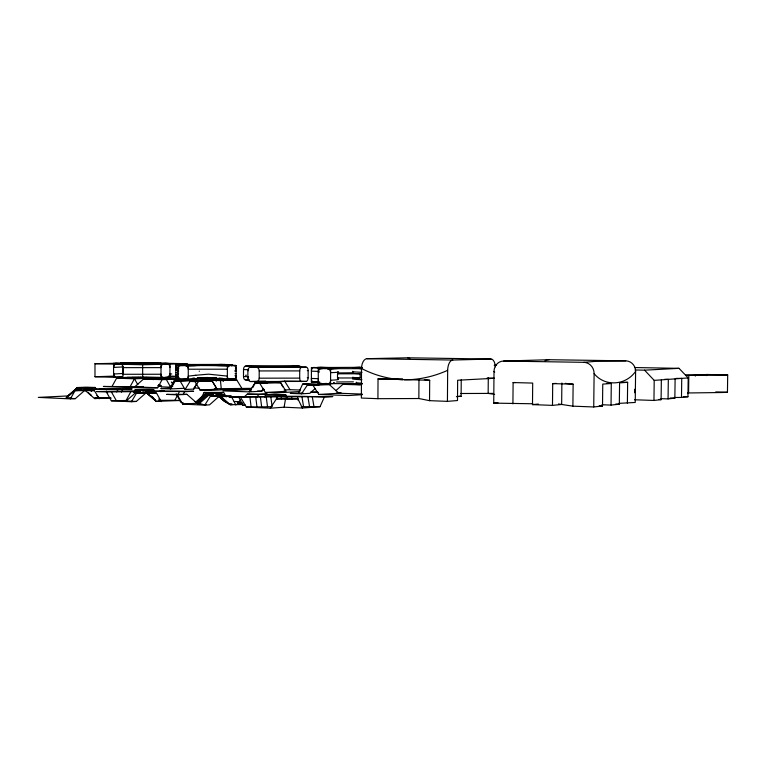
<?xml version="1.0" encoding="UTF-8"?>
<svg xmlns="http://www.w3.org/2000/svg" width="766" height="766" viewBox="0 0 766 766"><rect width="100%" height="100%" fill="white"/><g stroke="black" fill="none" stroke-linecap="round" stroke-linejoin="round"><path stroke-width="1.15" d="M178.181 378.078L175.835 378.002L175.835 364.645L189.69 364.53M177.894 379.294L177.904 365.526L186.464 365.085L175.835 364.645A39.19 0.862 0.1 0 0 232.318 364.654L224.62 365.028L236.119 365.526L236.091 379.199L177.894 379.294L186.148 378.787M188.264 379.61L188.273 365.755A41.067 0.938 0.1 0 0 184.74 364.434M227.358 379.543L227.387 365.755A40.368 0.919 0.2 0 1 222.111 364.444L182.528 364.492A3.323 2.212 -88.7 0 1 183.735 364.999M301.335 367.364A3.457 2.786 88.2 0 0 299.171 366.043L245.704 366.043A3.476 2.174 -88.7 0 0 243.511 369.585L243.502 376.546A3.476 2.174 -88.4 0 0 245.675 379.946A37.314 1.264 0.2 0 0 249.505 380.041M247.858 377.858L247.878 370.667A3.6 2.825 88.1 0 1 250.702 367.125A40.426 1.005 0.2 0 1 306.074 367.115A3.581 2.097 -88.7 0 1 308.162 370.629L308.133 377.762A3.581 2.097 -88.4 0 1 306.027 381.43L250.664 381.535A3.6 2.825 87.8 0 1 247.858 377.858A44.093 1.494 0.2 0 1 248.538 377.83M256.332 381.707A3.619 2.844 87.7 0 0 259.186 378.184L259.205 370.935A3.619 2.844 88.1 0 0 256.361 367.249L250.702 367.125M301.804 381.621A3.6 2.116 -88.4 0 1 299.688 378.117L299.717 370.907A3.6 2.116 -88.6 0 1 301.852 367.24L306.074 367.115M318.838 382.339L311.379 382.071L311.436 367.556L361.945 367.335M362.347 383.661L318.235 383.622L318.292 368.618L325.387 368.14L311.436 367.556M330.558 383.996L330.625 368.886A44.438 1.111 0.2 0 0 319.834 367.307M337.5 377.992L337.519 373.808L360.154 373.789L360.135 377.954L337.5 377.992A44.428 1.455 0.2 0 0 338.208 377.504M494.214 378.289L457.647 380.242L457.494 400.541L447.43 401.355L429.544 400.666L418.849 398.521L377.925 398.684L378.031 378.892L402.6 378.854M418.849 398.521L418.973 379.984M429.544 400.666L429.688 380.29L424.335 379.553M447.43 401.355L447.66 370.476A10.236 5.027 -88.7 0 1 452.802 360.039L491.044 359.043A9.719 4.539 -88.7 0 1 495.411 366.828M456.392 396.673L461.113 396.319L461.237 379.745M488.287 377.686L488.153 393.408L494.645 394.385M532.82 403.768L493.735 403.127L494.003 371.472A10.619 9.594 87.2 0 1 503.645 361.064L549.222 359.714L625.745 360.843A10.331 9.939 84.9 0 1 635.608 371.366L635.234 402.466L619.12 403.356M512.914 403.864L513.105 382.55L515.422 382.54M561.871 383.019L561.65 404.467L552.487 405.377L532.494 404.611L532.696 383.077L513.105 382.55M552.487 405.377L552.698 383.622L556.135 383.393M601.952 404.754L611.038 405.09L611.287 383.488L602.756 384.111L602.507 406.009L593.736 406.966L572.891 406.162L573.121 384.178L565.251 383.364M593.736 406.966L594.11 373.616A11.069 10.427 85.8 0 0 583.74 362.328L503.645 361.064M611.038 405.09L619.33 404.189L619.579 382.885L627.641 382.311L627.392 403.318M634.641 392.767L634.679 389.262M634.554 399.775L653.953 400.436L654.202 380.386L644.57 370.17L635.071 369.978M653.953 400.436L661.096 399.661L661.355 379.869M660.924 398.665L668.067 398.904L668.316 379.361L664.744 379.285M668.067 398.904L674.856 398.167L675.114 378.873M674.3 397.477L681.481 397.449L681.74 378.394L675.938 378.404M681.481 397.449L687.945 396.75L688.194 377.925L679.011 368.341L634.861 367.546M688.586 393.006L688.816 375.388L718.412 375.129A22.587 0.594 0.7 0 0 727.69 374.919L727.451 392.24A22.578 0.871 0.9 0 1 718.163 392.565L687.495 392.977M727.7 374.919L706.874 374.488L706.712 375.618M240.534 397.42L246.384 407.081L270.293 408.201L284.1 407.196L285.632 398.31L297.897 398.799L302.379 408.029L320.016 406.717L324.353 397.104L332.837 396.558C298.194 396.817 263.561 396.97 228.919 396.951C260.727 397.018 292.526 395.304 324.353 397.104M298.539 392.92L302.656 384.063L306.706 383.871L329.265 384.57L338.917 393.236L318.78 394.461L313.035 385.394L307.29 385.202L301.545 393.82L290.247 393.398L303.02 393.092M264.567 396.893L265.563 394.835L274.295 394.327L285.68 394.758L287.394 397.516M257.003 397.631L258.496 394.557L267.257 394.059L247.313 394.126L243.971 397.094M262.853 389.051L261.809 391.196L249.199 391.876L222.935 390.899L251.171 389.454M252.828 387.606L255.432 382.272L284.799 381.363L289.998 389.683L300.54 390.047M201.046 398.397L204.082 392.46L223.595 392.393L225.96 396.328M171.708 388.084L160.831 388.592L170.435 388.946L175.29 380.989L180.173 381.142L185.085 389.492L193.741 389.08L196.422 383.89M183.064 394.634L184.587 391.704L193.616 391.254L145.119 390.976L148.614 394.04M160.85 400.331L174.887 400.273L179.474 391.503L184.587 391.704M158.658 384.503L161.32 386.84L170.607 387.175L174.839 379.17L179.024 379.017L180.058 380.913M138.991 386.715L103.353 386.457L148.977 388.151L157.739 387.749L162.066 379.649L166.356 379.496L170.607 387.175M130.096 386.734L134.452 378.787L151.553 378.174L153.296 379.697M174.887 400.273L180.01 400.503L156.159 401.365L146.239 392.699L136.31 401.451L126.208 400.982L136.089 392.288L140.906 392.058L130.9 391.656L126.084 400.484L111.329 400.79L106.378 391.953L96.602 391.55L140.188 390.784L138.435 392.326M121.411 392.135L122.962 389.329L132.154 388.908L85.476 389.042L87.18 390.516M116.691 391.943L118.232 389.147L122.962 389.329M112.219 386.083L116.585 378.222L142.84 378.184L129.521 377.782L133.772 377.628L151.553 378.174M67.609 395.955L38.3 397.391L70.376 398.885L75.058 390.67L89.948 389.616L91.671 391.11M75.863 389.597L77.04 387.548L86.328 387.165L95.271 387.5L96.401 389.54M134.385 392.843L135.477 391.014M111.329 400.79L131.417 401.729L136.511 393.178L151.036 392.46L145.952 392.259L155.795 400.857M185.085 389.492L190.035 381.458L198.681 381.104L193.741 389.08M216.136 381.238L217.333 379.333L222.14 379.476L223.346 381.478M199.189 403.328L197.015 403.222L186.894 394.337L166.557 394.404L177.291 394.844L182.701 404.113L204.771 405.147L210.391 396.194L224.562 395.4L226.267 396.903M249.199 391.876L255.432 382.272L267.162 382.952L254.571 383.517L280.71 382.741L286.063 391.33L265.371 392.479L259.971 383.689M263.6 388.448L261.809 391.196L257.577 391.043M270.293 408.201L276.402 398.885L285.632 398.31M635.608 371.366C625.994 385.365 604.987 387.146 594.11 373.616M335.843 390.66L342.881 384.35L361.629 383.67M315.113 388.563L309.79 393.341L301.545 393.82M242.832 403.289L237.288 403.04L240.629 400.072M223.595 392.393L205.585 393.351L195.627 402.169L197.762 402.265M198.471 402.792L196.316 402.696L206.351 393.801L210.947 393.561L209.281 395.036M197.015 403.222L207.136 394.27L211.761 394.011L206.351 393.801M210.899 395.984L212.594 394.48L207.931 394.739L197.733 403.768L199.926 403.874M206.207 404.678L198.451 404.324L208.735 395.218L213.436 394.959L207.931 394.739M213.025 394.318L214.671 392.862L216.452 394.442M133.543 392.125L135.285 390.593L153.717 389.731L154.799 391.608M142.859 391.675L144.583 390.162L146.306 391.665M157.739 387.749L134.634 386.907L143.548 379.074L160.601 378.452L179.024 379.017M67.303 396.395L76.562 388.295L95.271 387.5M66.996 396.836L76.322 388.678L81.091 388.477L79.185 390.344M66.68 397.286L76.073 389.061L80.89 388.86L76.322 388.678M66.355 397.736L75.834 389.454L80.669 389.252L76.073 389.061M111.252 398.138L94.534 398.55L84.93 390.229L75.336 398.626L66.039 398.196L75.575 389.856L80.459 389.645L75.834 389.454M84.327 389.358L85.993 387.893L87.669 389.348M583.74 362.328L594.675 361.428L625.745 360.843M328.997 368.245L325.406 368.532M192.726 378.203L194.42 378.021M122.397 376.853L113.703 377.312M532.494 404.611L538.335 404.055M493.735 403.127L498.034 402.753M326.546 383.393L323.558 383.594M197.887 377.686L216.462 377.772M301.316 406.66L320.016 406.717M654.202 380.386L688.194 377.925M246.384 407.081L270.992 406.736M204.771 405.147L209.549 404.841L219.89 395.658L230.173 404.735L242.736 404.534M238.341 396.405L242.966 405.319L245.264 405.166M237.288 403.04L241.759 402.753M225.319 396.415L223.624 394.921L218.98 395.179L229.187 404.18L231.476 404.027M230.173 404.735L232.481 404.582M198.451 404.324L202.023 404.094M297.897 398.799L288.715 399.392L276.402 398.885M362.261 394.662L348.31 395.562L318.78 394.461M321.911 383.412L318.235 383.622M196.316 402.696L198.643 402.552M182.701 404.113L199.361 403.079M337.126 392.795L341.023 392.556M194.947 401.643L197.235 401.508M122.924 377.092L116.068 377.389A3.303 2.375 88.1 0 1 113.694 374.019L122.924 373.454L122.301 373.32M317.631 391.819L310.69 392.221L318.503 392.498M156.159 401.365L160.908 401.087L158.859 400.991M265.563 394.835L276.995 395.275L285.68 394.758M299.927 391.55L276.335 392.881L265.371 392.479M131.417 401.729L136.31 401.451M235.832 404.994L231.188 396.118L221.738 396.654L210.391 396.194M228.211 403.634L218.09 394.701L222.705 394.442L224.381 395.926M177.291 394.844L186.894 394.337M644.57 370.17L679.011 368.341M217.151 394.768L215.505 393.312L220.024 393.073L204.082 392.46M218.013 395.237L216.357 393.772L220.895 393.523L223.375 395.706M284.1 389.999L289.998 389.683M227.253 403.088L217.218 394.231L221.795 393.983L223.461 395.447M70.376 398.885L75.336 398.626M362.021 383.833L352.494 384.331L361.753 384.609M94.534 398.55L99.36 398.301L97.627 396.798M262.47 389.76L264.471 389.655M307.29 385.202L319.556 384.589L302.656 384.063M161.31 401.595L156.532 393.111L136.511 393.178M313.035 385.394L329.265 384.57M66.039 398.196L70.96 397.947M150.079 391.177L145.387 391.397L179.474 391.503M155.441 400.359L145.674 391.828L150.395 391.598M145.952 392.259L150.72 392.029L152.491 393.58M160.113 391.57L164.747 391.34L159.721 391.148M321.538 383.699L321.299 383.718A3.763 3.074 87.4 0 1 318.244 379.869M190.035 381.458L195.004 381.621L200.003 390.047L217.094 389.205L212.125 380.922L192.534 380.309L175.29 380.989M214.327 388.745L251.602 388.343L210.114 390.421L200.003 390.047M311.379 382.071L316.626 381.822M106.378 391.953L130.9 391.656M170.435 388.946L183.438 388.333M146.584 392.087L144.851 390.564L149.466 390.344L151.199 391.857M145.119 390.976L149.772 390.756L144.851 390.564M284.799 381.363L268.856 382.071L280.71 382.741L282.721 386.83M99.283 398.77L94.409 390.612L75.058 390.67M87.343 390.124L85.648 388.649L90.378 388.448L85.821 388.276L87.506 389.731M134.634 386.907L143.309 386.524M158.16 385.882L160.247 385.796L157.997 385.71M99.494 389.195L104.205 388.984L99.57 388.802M245.675 379.946L248.931 379.812M85.821 388.276L90.512 388.075L92.188 389.521M180.173 381.142L193.137 380.625L198.681 381.104M222.14 379.476L214.02 379.802L236.742 379.917L241.654 387.989M259.186 378.184L299.688 378.117M195.004 381.621L212.125 380.922L217.094 389.205M217.333 379.333L200.931 379.974L220.474 380.578L236.742 379.917M178.593 373.76L177.904 373.789M319.144 372.333L318.273 372.362A3.763 3.074 87.9 0 1 321.356 368.685L322.295 368.647M175.835 378.002L179.167 377.877M146.191 378.078L176.783 376.996M94.974 363.706L142.658 364.75L187.383 363.726L140.302 362.749L94.974 363.706L94.994 376.738L114.077 376.116M259.205 370.935L299.717 370.907M123.23 377.609L127.912 377.466M132.575 377.37L120.837 377.533A3.313 2.394 88.1 0 0 123.23 374.287L161.013 374.248A3.303 2.241 -88.4 0 0 163.254 377.475L146.392 377.178M256.361 367.249L301.852 367.24M353.432 381.841L336.513 381.995M113.684 364.118L122.914 363.706L113.559 363.314L113.579 376.135M168.204 363.323L159.874 363.716L169.956 364.128L169.947 377.236L167.658 377.169M151.113 364.089L120.827 364.271A3.323 2.394 88.4 0 1 123.221 367.642L161.013 367.632A3.303 2.241 -88.7 0 1 163.263 364.281L148.987 364.147M127.596 377.341L161.013 377.552L161.013 364.329L151.362 364.176M685.867 375.043L703.6 374.67A93.711 2.451 0.6 0 0 706.874 374.488M377.925 398.684L361.361 398.052L361.514 368.628A9.757 5.343 -88.7 0 1 366.943 358.689L407.636 357.799L491.044 359.043M215.591 377.82L197.8 377.935M158.792 363.132L147.761 363.295M123.221 364.319L130.239 364.195M195.225 365.612L177.904 365.526A42.293 1.005 0.1 0 1 236.119 365.526L217.008 365.583M132.633 377.245L137.985 377.188M197.571 365.583L185.669 365.698A3.457 2.604 88.3 0 1 188.273 369.222L227.378 369.202A3.447 2.193 -88.7 0 1 229.58 365.698L197.944 365.487M130.316 364.109L135.256 364.07M195.11 365.516L199.926 365.554M145.511 363.304L161.138 363.18A3.169 2.346 88.4 0 0 159.318 364.31M147.781 363.371L122.627 363.122M200.548 365.468L205.24 365.449M138.34 377.178L140.427 377.169M135.592 364.061L137.641 364.051M208.678 364.721L224.649 364.492A3.303 2.547 88.3 0 0 223.26 365.009M145.138 363.381L140.369 363.39M138.33 364.051L142.888 364.051M208.304 364.721L206.38 364.721M178.028 374.689L175.835 374.66A3.332 2.231 -88.4 0 0 178.066 377.916L178.746 377.935M118.232 389.147L85.294 389.434L89.948 389.616M460.701 393.504L492.931 393.398M98.287 397.611L110.055 397.573M140.781 377.169L143.242 377.169M622.921 382.32L627.641 382.311M158.246 385.968L161.511 385.959M205.604 364.721L203.833 364.731M205.642 365.449L208.065 365.449M139.68 363.39L135.266 363.371M143.587 364.051L145.684 364.051M202.837 364.721L200.654 364.721M208.879 365.449L210.707 365.459M143.596 377.169L146.038 377.178M146.383 364.061L148.441 364.07M200.261 364.721L198.49 364.712M211.722 365.459L213.724 365.468M134.596 363.362L132.317 363.352M197.724 364.702L195.464 364.683M366.943 358.689L452.802 360.039M214.116 365.478L216.797 365.497M339.099 372.927L353.375 372.774A44.016 1.264 0.3 0 0 359.972 373.779M132.001 363.343L120.377 363.17A3.188 2.26 -88.7 0 1 122.263 364.568M195.1 364.683L190.246 364.626M360.489 368.666L318.292 368.618M178.047 372.707L175.835 372.659M494.185 365.219L496.55 365.267M222.111 364.444L232.318 364.654M685.541 375.321L688.816 375.388M487.157 378.021L494.214 378.203M235.047 370.974L236.11 370.993A42.283 1.197 0.1 0 0 234.98 370.974M606.739 383.373L611.287 383.488M236.1 373.731L235.038 373.703M378.031 378.892L429.688 380.29M552.698 383.622L573.121 384.178M178.047 370.045L175.835 369.988A39.181 1.025 0.1 0 0 177.971 370.035M168.549 376.068L176.783 376.307M715.77 391.905L727.451 392.24M236.091 379.199L226.669 378.806M174.839 379.17L152.444 379.055L166.356 379.496M342.881 384.35L360.24 384.886M94.994 376.738L136.702 378.021M116.585 378.222L134.452 378.787L137.861 384.733M143.548 379.074L162.066 379.649M683.31 396.606L687.945 396.75M165.715 377.255L167.725 377.312A3.284 2.221 -88.4 0 0 169.947 373.961M670.145 398.014L674.856 398.167M319.125 371.405L311.427 371.184A3.619 2.107 -88.6 0 1 313.553 367.498L329.016 368.13M458.748 396.233L461.113 396.319M170.483 386.16L172.771 386.236M193.855 388.008L199.648 388.218M336.628 393.159L362.194 394.078M615.749 404.055L619.33 404.189M153.717 389.731L134.893 389.789L149.466 390.344M77.04 387.548L90.512 388.075M247.313 394.126L258.496 394.557M215.505 393.312L220.895 393.523M318.359 378.672L311.398 378.442A3.619 2.107 -88.4 0 0 313.495 381.975L319.91 382.196M234.951 375.742L236.1 375.78A3.428 2.174 -88.4 0 1 233.927 379.285L226.564 378.777M76.562 388.295L81.091 388.477M85.648 388.649L90.235 388.831M135.285 390.593L140.188 390.784M205.585 393.351L210.947 393.561M216.357 393.772L221.795 393.983M85.476 389.042L90.091 389.224L91.135 391.091M217.218 394.231L222.705 394.442M145.674 391.828L150.72 392.029M207.136 394.27L212.594 394.48M218.09 394.701L223.624 394.921M218.98 395.179L224.562 395.4M75.575 389.856L94.409 390.612M136.089 392.288L156.532 393.111M208.735 395.218L231.188 396.118M234.281 401.48L239.681 401.71M99.36 398.301L94.649 398.09L99.436 397.841L96.851 395.601M229.187 404.18L232.548 404.333M183.074 402.59L180.948 402.495L176.199 393.906M242.966 405.319L245.264 405.425M284.1 407.196L302.379 408.029M121.555 376.479L122.301 376.556M219.162 378.031L222.695 378.385M658.904 399.412L661.096 399.661M122.292 366.847L122.914 366.962L113.694 367.412A3.303 2.375 88.4 0 1 116.059 364.166L126.179 363.697L115.838 363.266A3.198 2.279 -88.7 0 0 113.569 366.521M599.261 405.549L602.507 406.009M558.452 403.988L572.891 406.162M250.195 390.401L251.258 390.813M494.003 371.472L494.721 372.056M88.578 392.834L91.183 395.084M158.725 399.029L160.506 400.589M151.467 396.175L153.19 397.688M151.237 396.328L155.086 399.862M219.67 396.702L226.315 402.562M218.798 396.223L225.386 402.035M218.233 396.012L224.476 401.518M106.426 391.1L107.642 393.15M160.171 384.858L161.32 386.84M111.309 391.723L116.25 400.522M312.26 396.635L313.936 406.44M307.932 396.903L309.569 406.765M301.938 396.673L303.528 406.497M297.553 396.951L298.07 400.235M291.587 396.711L291.913 398.895M287.145 396.989L287.47 399.182M281.208 396.75L281.524 398.942M276.995 395.275L277.292 397.401M276.708 397.027L277.014 399.23M270.8 396.788L272.141 406.65M266.242 397.066L267.554 406.976M260.373 396.826L261.627 406.708M255.758 397.104L256.983 407.033M249.907 396.874L251.085 406.756M695.222 374.957L695.337 376.087M220.474 380.578L221.269 388.994M142.658 364.75L142.658 378.213M123.221 367.642L123.23 374.287M122.627 366.301L122.637 374.679M360.47 368.513A44.026 1.082 0.3 0 1 359.761 367.297M338.16 373.358A44.428 1.302 0.2 0 1 337.595 373.798M359.943 377.944A44.016 1.408 0.3 0 1 352.647 377.255M319.068 368.13A3.6 2.087 -88.7 0 0 317.756 367.364A40.713 1.025 0.2 0 1 327.513 368.819A3.773 3.093 87.9 0 1 330.606 372.669A44.409 1.245 0.2 0 0 337.816 371.749M333.507 382.684A40.694 1.503 0.2 0 1 327.455 383.9A3.773 3.093 87.4 0 0 330.577 380.223A44.399 1.513 0.2 0 0 338.132 379.18M361.954 383.249A40.32 1.465 0.4 0 1 356.506 382.244M361.925 379.764A43.988 1.465 0.4 0 1 352.781 378.605M360.24 368.925A3.581 2.997 87.9 0 1 361.925 367.479M361.964 372.305A43.997 1.216 0.3 0 1 352.82 371.347M362.031 368.417A40.33 0.996 0.3 0 1 361.744 367.393M248.557 376.671A40.713 1.273 0.2 0 1 243.502 376.546M248.577 369.691A40.722 1.044 0.2 0 1 243.521 369.585M299.161 366.043A37.333 0.862 0.2 0 1 245.714 366.043M250.042 365.928A3.457 2.154 -88.7 0 1 251.219 366.454M292.105 366.454A3.447 2.767 88.2 0 1 293.617 365.928M250.674 381.535A40.407 1.484 0.2 0 1 265.783 381.152M284.588 381.085A40.407 1.484 0.2 0 1 306.017 381.43M307.271 377.743A44.093 1.494 0.2 0 1 308.133 377.762M247.887 370.667A44.102 1.226 0.2 0 1 248.548 370.639M307.3 370.61A44.102 1.226 0.2 0 1 308.162 370.629M171.814 373.99A38.951 5.324 -5.5 0 1 169.784 373.808M199.466 371.184A42.006 0.651 -3.2 0 1 199.179 371.204M246.432 375.225A41.996 3.629 5.6 0 1 245.503 375.283M178.593 368.953A42.264 1.12 0.1 0 0 177.913 368.973A3.447 2.585 88.3 0 1 180.489 365.583A38.74 0.919 0.1 0 1 233.946 365.583A3.428 2.174 -88.7 0 1 236.11 368.944A42.264 1.12 0.1 0 0 235.315 368.925M231.744 365.87A3.313 2.557 88.3 0 0 229.752 364.597A35.906 0.785 0.1 0 1 178.085 364.597A3.332 2.231 -88.7 0 0 175.835 367.986A39.171 0.958 0.1 0 0 178.899 368.053M180.479 379.371A3.447 2.585 88 0 1 177.904 375.857M167.831 378.739A41.249 8.1 -15.1 0 1 167.783 378.548M173.547 383.699A37.668 7.641 -15.8 0 1 171.345 381.937M167.515 364.243A3.179 2.355 88.4 0 0 165.849 363.275L156.647 363.668L167.735 364.176A3.284 2.221 -88.7 0 1 169.947 367.402M122.637 372.659A3.188 2.25 -88.4 0 1 122.388 374.124M114.613 375.579A3.198 2.269 -88.4 0 1 113.569 372.927M544.999 360.757A9.929 9.192 87.1 0 1 549.222 359.714M407.636 357.799A9.288 4.835 -88.8 0 1 409.848 358.785M447.612 370.342A137.842 116.863 -81.3 0 1 404.218 379.812M402.753 379.773A138.129 117.322 -81.2 0 1 361.562 368.503M195.751 375.254L188.264 376.154A3.457 2.595 88 0 1 185.659 379.534L206.83 377.466L229.561 379.457A3.437 2.193 -88.4 0 1 227.368 376.096L208.496 374.172L195.751 375.254M178.593 371.012L177.904 371.031A42.283 1.197 0.1 0 1 178.631 371.012"/></g></svg>
